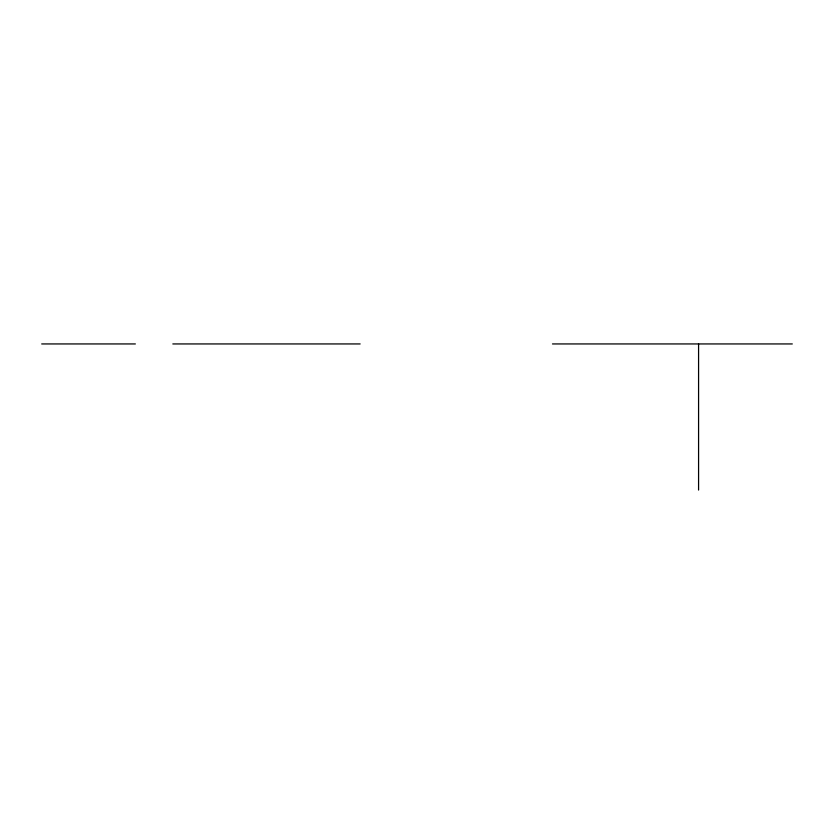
<?xml version="1.0" encoding="UTF-8"?>
<svg xmlns="http://www.w3.org/2000/svg" width="834" height="834" viewBox="0 0 834 834"><rect width="100%" height="100%" fill="white"/><g stroke="black" fill="none" stroke-linecap="round" stroke-linejoin="round"><path stroke-width="1.25" d="M41.7 343.942L135.369 343.942M172.826 343.942L360.152 343.942M552.473 343.942L792.3 343.942M698.579 343.942L698.579 490.058"/></g></svg>
